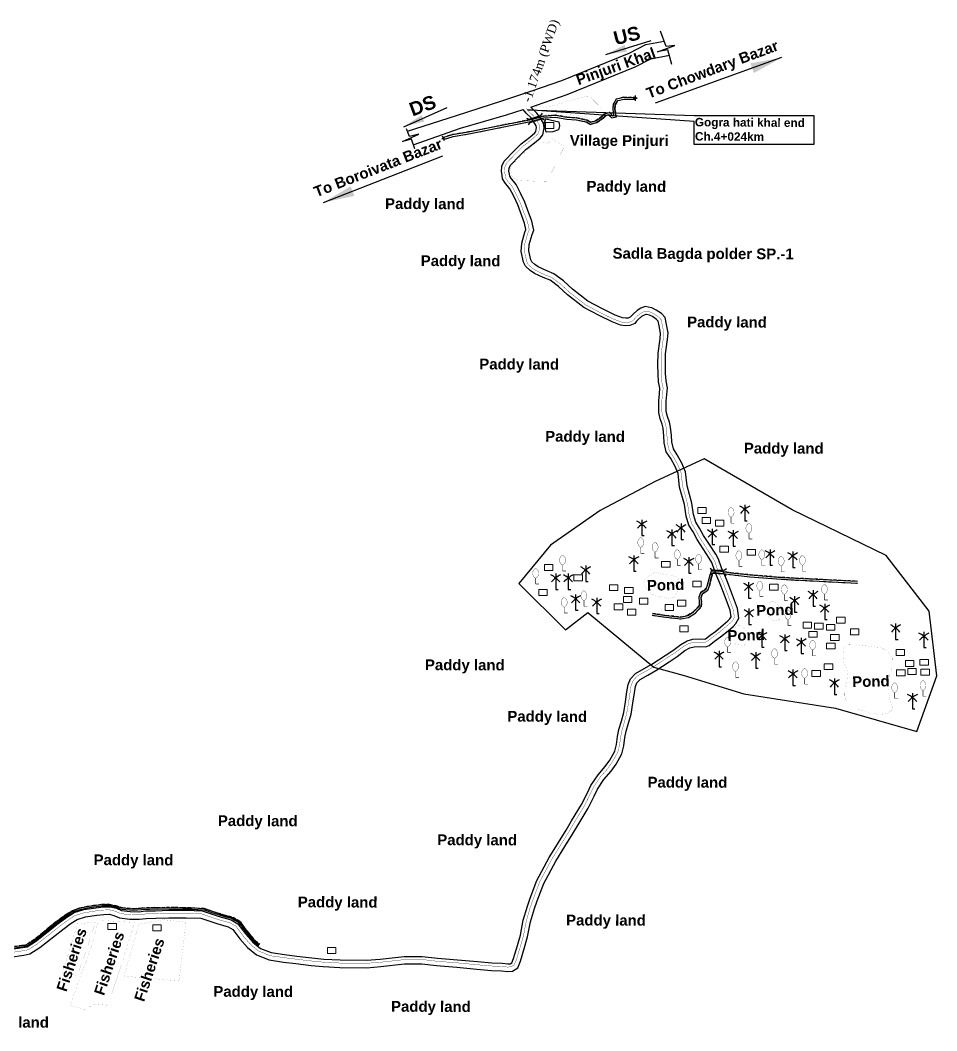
# Model space of a CAD drawing. Header units: millimetres. Extents: x -60726 to 103, y -105149 to -48.
# Drawn here: x -57899 to -56435, y -104929 to -103315 of the extents above; entities that cross this region are included whole.
import ezdxf

# ---------------------------------------------------------------- set-up
doc = ezdxf.new("R2010")
doc.units = ezdxf.units.MM
doc.header["$MEASUREMENT"] = 0
for name, pattern in [('DASHED2', [0.375, 0.25, -0.125]), ('HIDDENX2', [0.75, 0.5, -0.25]), ('PHANTOM2', [1.25, 0.625, -0.125, 0.125, -0.125, 0.125, -0.125])]:
    doc.linetypes.add(name, pattern=pattern)
for name, color, linetype in [('BC RD', 31, 'Continuous'), ('HBB RD', 241, 'Continuous'), ('Khal', 4, 'Continuous'), ('Proposed khal', 1, 'Continuous'), ('TEXT', 5, 'Continuous'), ('Trees', 77, 'Continuous')]:
    doc.layers.add(name, color=color, linetype=linetype)
for name, color, linetype, lineweight in [('Bridge or Culvert', 7, 'Continuous', 25), ('Earthan Road', 7, 'DASHED2', 9), ('HOUSE', 144, 'Continuous', 18), ('OUTLINE', 7, 'Continuous', 15), ('Pond or Ditch', 7, 'Continuous', 9)]:
    doc.layers.add(name, color=color, linetype=linetype, lineweight=lineweight)
doc.styles.add('b', font='times.ttf')
doc.styles.get("Standard").update_dxf_attribs({"font": 'arial.ttf'})
doc.styles.add('sum', font='arialbd.ttf')
doc.dimstyles.get("Standard").update_dxf_attribs({"dimtxt": 0.18, "dimasz": 0.18, "dimexe": 0.18, "dimexo": 0.0625, "dimgap": 0.09, "dimtad": 0, "dimtih": 1, "dimtoh": 1, "dimdec": 4, "dimzin": 0, "dimdsep": 46, "dimtxsty": 'Standard', "dimblk": 'DATUMBLANK', "dimcen": 0.09, "dimadec": 0, "dimazin": 0, "dimtfac": 1, "dimtdec": 4, "dimtofl": 0, "dimtmove": 0, "dimatfit": 3, "dimfxl": 1, "dimtolj": 1, "dimtzin": 0, "dimarcsym": 0})

# ---------------------------------------------------------------- blocks, each defined once
blk = doc.blocks.new('A$C628710F4')
at = {"layer": 'Trees', "color": 3, "lineweight": 30}
blk.add_lwpolyline([(4.9, 15.8), (4.9, 0), (7.3, 0)], dxfattribs=at)
for centre, start, end in [((-14.3, -13.1), 41.2491, 62.6782), ((24, -13.1), 117.3218, 138.7509)]:
    blk.add_arc(centre, 31.1, start, end, dxfattribs=at)
blk = doc.blocks.new('A$C00BC48C8')
at = {"layer": 'Trees', "color": 3, "linetype": 'Continuous', "const_width": 0.179}
blk.add_lwpolyline([(1.74, 3.81, 0.606435), (1.74, 10.01, 0.606435)], format="xyb", close=True, dxfattribs=at)
at = {"layer": 'Trees', "color": 3, "linetype": 'Continuous', "const_width": 0.319}
for points in [[(1.74, 3.81), (1.74, 0.16)], [(1.74, 0.16), (3.9, 0.16)]]:
    blk.add_lwpolyline(points, dxfattribs=at)
blk = doc.blocks.new('A$C3F38328A')
at = {"layer": 'Khal', "lineweight": 25, "ltscale": 0.1, "xscale": 1.599999999998545, "yscale": 1.600000000005821, "zscale": 1.6}
blk.add_blockref('A$C00BC48C8', (0.4, 0), dxfattribs=at)
blk = doc.blocks.new('A$C3B865840')
at = {"layer": 'Bridge or Culvert', "color": 7, "linetype": 'Continuous', "lineweight": 30}
for points in [[(0, 43.6), (13.8, 33.1), (91.3, 33.3), (105, 44.2)], [(0.2, 0), (13.9, 10.6), (91.4, 10.9), (105.2, 0.2)]]:
    blk.add_lwpolyline(points, dxfattribs=at)
blk = doc.blocks.new('_DatumBlank')
at = {"color": 0, "linetype": 'ByBlock', "lineweight": -2}
for p, q in [((0, 0.577), (-1, 0)), ((0, -0.577), (0, 0.577)), ((-1, 0), (0, -0.577))]:
    blk.add_line(p, q, dxfattribs=at)
blk = doc.blocks.new('A$C5B990698')
at = {"layer": 'TEXT', "color": 0, "lineweight": 25}
blk.add_leader([(0, 110.8), (26.4, 0)], dimstyle='Standard', override={"dimscale": 0.5, "dimasz": 100, "dimgap": 0.09, "dimtad": 0}, dxfattribs=at)

msp = doc.modelspace()

# ---------------------------------------------------------------- linework, layer by layer
at = {"layer": 'BC RD', "lineweight": 25, "ltscale": 0.1}
for points in [[(-57223.8, -103502.8), (-57208.2, -103498), (-57182.7, -103493.8), (-57153.9, -103488), (-57119, -103481), (-57082.1, -103473.7), (-57063, -103468.4), (-57043.9, -103467), (-57025.7, -103470.2), (-57010.1, -103471.5), (-56993.6, -103474.9), (-56988.1, -103478.4), (-56979.7, -103476.1), (-56969.5, -103468.9), (-56965.4, -103465.1), (-56958, -103462.8), (-56952.8, -103467.9), (-56950.7, -103467.5), (-56952.1, -103457.3), (-56951.4, -103449.6), (-56946.6, -103441.1), (-56934.9, -103438.5), (-56916.4, -103438.6)], [(-57222.8, -103505.6), (-57207.6, -103500.9), (-57182.2, -103496.8), (-57153.3, -103491), (-57118.4, -103484), (-57081.4, -103476.6), (-57062.5, -103471.3), (-57044.1, -103470), (-57026, -103473.2), (-57010.5, -103474.5), (-56994.7, -103477.7), (-56988.6, -103481.6), (-56978.4, -103478.9), (-56967.6, -103471.3), (-56963.9, -103467.7), (-56958.9, -103466.2), (-56953.8, -103471.1), (-56947.3, -103469.9), (-56949.1, -103457.3), (-56948.5, -103450.5), (-56944.7, -103443.8), (-56934.5, -103441.5), (-56916.4, -103441.6)], [(-56916.4, -103444.2), (-56916.4, -103440.5), (-56919.8, -103440), (-56913.4, -103440.1), (-56916.4, -103439.6), (-56916.4, -103435.5)], [(-57224.9, -103499.8), (-57223.5, -103503.8), (-57225.4, -103504.6), (-57221.3, -103503.6), (-57223.4, -103504.4), (-57221.9, -103507.5)]]:
    msp.add_lwpolyline(points, dxfattribs=at)
at = {"layer": 'Earthan Road', "color": 7, "linetype": 'HIDDENX2', "ltscale": 10}
for points in [[(-57224, -103502.4), (-57208.4, -103497.5), (-57182.8, -103493.3), (-57154, -103487.6), (-57119.1, -103480.5), (-57082.2, -103473.2), (-57063.1, -103467.9), (-57043.9, -103466.5), (-57025.6, -103469.7), (-57010, -103471), (-56993.4, -103474.4), (-56988, -103477.8), (-56980, -103475.7), (-56969.8, -103468.5), (-56965.7, -103464.6), (-56957.9, -103462.3), (-56952.6, -103467.3), (-56951.2, -103467.1), (-56952.6, -103457.4), (-56951.9, -103449.5), (-56946.9, -103440.7), (-56934.9, -103438), (-56916.4, -103438.1)], [(-57222.6, -103506.1), (-57207.4, -103501.4), (-57182.1, -103497.3), (-57153.2, -103491.5), (-57118.3, -103484.4), (-57081.3, -103477.1), (-57062.4, -103471.8), (-57044.1, -103470.5), (-57026.1, -103473.7), (-57010.6, -103475), (-56994.9, -103478.2), (-56988.7, -103482.2), (-56978.2, -103479.4), (-56967.3, -103471.6), (-56963.6, -103468.2), (-56959, -103466.8), (-56953.9, -103471.6), (-56946.8, -103470.3), (-56948.6, -103457.3), (-56948, -103450.7), (-56944.3, -103444.2), (-56934.5, -103442), (-56916.4, -103442.1)], [(-56889.7, -104266.1), (-56867.8, -104269.3), (-56843.6, -104271.9), (-56831.5, -104269.4), (-56821.1, -104262.8), (-56810.8, -104251.9), (-56810.3, -104244.5), (-56810.9, -104236.6), (-56808.8, -104231.2), (-56800.5, -104225.5), (-56797.8, -104218.7), (-56794.9, -104206.3), (-56792.4, -104197.9), (-56791.1, -104197.8), (-56780.8, -104198.7), (-56764.5, -104201), (-56733.7, -104204.4), (-56683, -104208.6), (-56562, -104214.8)], [(-56889.1, -104262.1), (-56867.3, -104265.4), (-56843.8, -104267.8), (-56833, -104265.6), (-56823.7, -104259.7), (-56814.7, -104250.2), (-56814.3, -104244.5), (-56815, -104236), (-56812.1, -104228.6), (-56803.8, -104222.9), (-56801.6, -104217.5), (-56798.8, -104205.3), (-56795.4, -104194.1), (-56791, -104193.8), (-56780.3, -104194.7), (-56764, -104197), (-56733.3, -104200.5), (-56682.7, -104204.6), (-56562, -104210.8)], [(-57907.9, -104794.1), (-57896.2, -104792.3), (-57890.3, -104791.5), (-57886.7, -104789.9), (-57880.1, -104785.3), (-57872.4, -104780), (-57862.4, -104771.9), (-57852, -104762.9), (-57841.7, -104754.8), (-57834.3, -104749.3), (-57823.3, -104741.4), (-57815.8, -104736.9), (-57803.8, -104732.7), (-57791.7, -104730.2), (-57781.6, -104728.6), (-57768.1, -104726.9), (-57756.1, -104726.6), (-57745.6, -104728.8), (-57739.1, -104731.2), (-57735.3, -104732.2), (-57717.6, -104733.6), (-57704.7, -104732.7), (-57684.6, -104731.8), (-57680.1, -104732), (-57651.7, -104731.6), (-57639.2, -104732), (-57624.6, -104732.4), (-57604.7, -104733.3), (-57590.3, -104738.3), (-57572.9, -104743.6), (-57558.8, -104747.6), (-57546.9, -104754.7), (-57538.2, -104767.1), (-57534, -104771.8), (-57528.7, -104778.5), (-57523, -104785.1), (-57516, -104790.7)], [(-57907.6, -104797.1), (-57895.8, -104795.2), (-57889.5, -104794.4), (-57885.2, -104792.5), (-57878.4, -104787.8), (-57870.6, -104782.4), (-57860.5, -104774.2), (-57850.1, -104765.2), (-57839.9, -104757.2), (-57832.6, -104751.8), (-57821.7, -104743.9), (-57814.5, -104739.6), (-57803, -104735.5), (-57791.1, -104733.1), (-57781.2, -104731.5), (-57767.9, -104729.9), (-57756.4, -104729.6), (-57746.5, -104731.7), (-57740, -104734), (-57735.8, -104735.2), (-57717.6, -104736.6), (-57704.5, -104735.7), (-57684.6, -104734.8), (-57680.1, -104735), (-57651.7, -104734.6), (-57639.3, -104735), (-57624.7, -104735.4), (-57605.2, -104736.2), (-57591.3, -104741.1), (-57573.8, -104746.5), (-57560, -104750.3), (-57549, -104756.9), (-57540.6, -104769), (-57536.3, -104773.7), (-57531.1, -104780.4), (-57525.1, -104787.3), (-57517.9, -104793.1)]]:
    msp.add_lwpolyline(points, dxfattribs=at)
at = {"layer": 'HBB RD', "lineweight": 25, "ltscale": 0.1}
for points in [[(-56889.7, -104265.6), (-56867.7, -104268.8), (-56843.6, -104271.3), (-56831.6, -104268.9), (-56821.5, -104262.5), (-56811.3, -104251.7), (-56810.8, -104244.5), (-56811.4, -104236.5), (-56809.3, -104230.9), (-56800.9, -104225.2), (-56798.2, -104218.5), (-56795.4, -104206.2), (-56792.7, -104197.5), (-56791.1, -104197.3), (-56780.7, -104198.2), (-56764.4, -104200.5), (-56733.7, -104203.9), (-56682.9, -104208.1), (-56562, -104214.3)], [(-56889.2, -104262.6), (-56867.3, -104265.9), (-56843.8, -104268.3), (-56832.8, -104266.1), (-56823.4, -104260.1), (-56814.2, -104250.4), (-56813.8, -104244.5), (-56814.5, -104236), (-56811.7, -104228.9), (-56803.4, -104223.2), (-56801.1, -104217.6), (-56798.3, -104205.4), (-56795, -104194.6), (-56791, -104194.3), (-56780.4, -104195.2), (-56764.1, -104197.5), (-56733.4, -104200.9), (-56682.7, -104205.1), (-56562, -104211.3)], [(-57907.8, -104794.6), (-57896.1, -104792.8), (-57890.2, -104792), (-57886.5, -104790.3), (-57879.8, -104785.7), (-57872.1, -104780.4), (-57862.1, -104772.2), (-57851.7, -104763.3), (-57841.4, -104755.2), (-57834, -104749.7), (-57823, -104741.8), (-57815.6, -104737.4), (-57803.7, -104733.1), (-57791.6, -104730.7), (-57781.6, -104729.1), (-57768.1, -104727.4), (-57756.2, -104727.1), (-57745.8, -104729.2), (-57739.3, -104731.6), (-57735.4, -104732.7), (-57717.6, -104734.1), (-57704.7, -104733.2), (-57684.6, -104732.3), (-57680.1, -104732.5), (-57651.7, -104732.1), (-57639.2, -104732.5), (-57624.6, -104732.9), (-57604.8, -104733.7), (-57590.5, -104738.7), (-57573.1, -104744.1), (-57559, -104748), (-57547.3, -104755.1), (-57538.6, -104767.5), (-57534.4, -104772.1), (-57529.1, -104778.8), (-57523.3, -104785.5), (-57516.3, -104791.1)], [(-57907.6, -104796.6), (-57895.8, -104794.7), (-57889.6, -104793.9), (-57885.5, -104792.1), (-57878.7, -104787.3), (-57870.9, -104782), (-57860.8, -104773.8), (-57850.4, -104764.8), (-57840.2, -104756.8), (-57832.9, -104751.4), (-57821.9, -104743.4), (-57814.8, -104739.2), (-57803.1, -104735.1), (-57791.2, -104732.6), (-57781.3, -104731), (-57768, -104729.4), (-57756.4, -104729.1), (-57746.3, -104731.2), (-57739.9, -104733.5), (-57735.7, -104734.7), (-57717.6, -104736.1), (-57704.6, -104735.2), (-57684.6, -104734.3), (-57680.1, -104734.5), (-57651.7, -104734.1), (-57639.3, -104734.5), (-57624.7, -104734.9), (-57605.1, -104735.7), (-57591.1, -104740.6), (-57573.6, -104746), (-57559.8, -104749.9), (-57548.7, -104756.6), (-57540.2, -104768.7), (-57535.9, -104773.4), (-57530.7, -104780.1), (-57524.7, -104786.9), (-57517.6, -104792.7)]]:
    msp.add_lwpolyline(points, dxfattribs=at)
at = {"layer": 'HOUSE'}
for points in [[(-57060, -103488.3), (-57046.5, -103488.3), (-57046.5, -103478.8), (-57060, -103478.8), (-57060, -103488.3)], [(-56816.8, -104102.8), (-56803.3, -104102.8), (-56803.3, -104093.4), (-56816.8, -104093.4), (-56816.8, -104102.8)], [(-56809.9, -104119.1), (-56796.4, -104119.1), (-56796.4, -104109.6), (-56809.9, -104109.6), (-56809.9, -104119.1)], [(-56788.7, -104123), (-56775.2, -104123), (-56775.2, -104113.6), (-56788.7, -104113.6), (-56788.7, -104123)], [(-56781.4, -104164.8), (-56767.9, -104164.8), (-56767.9, -104155.3), (-56781.4, -104155.3), (-56781.4, -104164.8)], [(-56738.1, -104169.7), (-56724.6, -104169.7), (-56724.6, -104160.3), (-56738.1, -104160.3), (-56738.1, -104169.7)], [(-57061.6, -104194), (-57048.1, -104194), (-57048.1, -104184.6), (-57061.6, -104184.6), (-57061.6, -104194)], [(-56874.5, -104188.9), (-56861, -104188.9), (-56861, -104179.4), (-56874.5, -104179.4), (-56874.5, -104188.9)], [(-57014.5, -104210.6), (-57001, -104210.6), (-57001, -104201.2), (-57014.5, -104201.2), (-57014.5, -104210.6)], [(-56957.9, -104226.2), (-56944.4, -104226.2), (-56944.4, -104216.7), (-56957.9, -104216.7), (-56957.9, -104226.2)], [(-56824.8, -104220.3), (-56811.3, -104220.3), (-56811.3, -104210.8), (-56824.8, -104210.8), (-56824.8, -104220.3)], [(-56702.2, -104225.4), (-56688.7, -104225.4), (-56688.7, -104216), (-56702.2, -104216), (-56702.2, -104225.4)], [(-57070.7, -104233.7), (-57057.2, -104233.7), (-57057.2, -104224.2), (-57070.7, -104224.2), (-57070.7, -104233.7)], [(-56933.7, -104230.5), (-56920.2, -104230.5), (-56920.2, -104221), (-56933.7, -104221), (-56933.7, -104230.5)], [(-56950.1, -104256.6), (-56936.6, -104256.6), (-56936.6, -104247.1), (-56950.1, -104247.1), (-56950.1, -104256.6)], [(-56935.6, -104245.1), (-56922.1, -104245.1), (-56922.1, -104235.7), (-56935.6, -104235.7), (-56935.6, -104245.1)], [(-56910, -104247.7), (-56896.5, -104247.7), (-56896.5, -104238.3), (-56910, -104238.3), (-56910, -104247.7)], [(-56869.1, -104257.9), (-56855.6, -104257.9), (-56855.6, -104248.5), (-56869.1, -104248.5), (-56869.1, -104257.9)], [(-56849.3, -104251.1), (-56835.8, -104251.1), (-56835.8, -104241.6), (-56849.3, -104241.6), (-56849.3, -104251.1)], [(-56929.2, -104265.5), (-56915.7, -104265.5), (-56915.7, -104256), (-56929.2, -104256), (-56929.2, -104265.5)], [(-56845.4, -104291.7), (-56831.9, -104291.7), (-56831.9, -104282.2), (-56845.4, -104282.2), (-56845.4, -104291.7)], [(-56648.6, -104285.9), (-56635.1, -104285.9), (-56635.1, -104276.4), (-56648.6, -104276.4), (-56648.6, -104285.9)], [(-56630.3, -104287.7), (-56616.8, -104287.7), (-56616.8, -104278.3), (-56630.3, -104278.3), (-56630.3, -104287.7)], [(-56611.3, -104289.5), (-56597.8, -104289.5), (-56597.8, -104280), (-56611.3, -104280), (-56611.3, -104289.5)], [(-56595.2, -104277.9), (-56581.7, -104277.9), (-56581.7, -104268.4), (-56595.2, -104268.4), (-56595.2, -104277.9)], [(-56639.5, -104300.7), (-56626, -104300.7), (-56626, -104291.2), (-56639.5, -104291.2), (-56639.5, -104300.7)], [(-56604.8, -104305.8), (-56591.3, -104305.8), (-56591.3, -104296.3), (-56604.8, -104296.3), (-56604.8, -104305.8)], [(-56573.2, -104296.6), (-56559.7, -104296.6), (-56559.7, -104287.2), (-56573.2, -104287.2), (-56573.2, -104296.6)], [(-56611.1, -104319.2), (-56597.6, -104319.2), (-56597.6, -104309.8), (-56611.1, -104309.8), (-56611.1, -104319.2)], [(-56500, -104329.8), (-56486.5, -104329.8), (-56486.5, -104320.4), (-56500, -104320.4), (-56500, -104329.8)], [(-56614.9, -104352.2), (-56601.4, -104352.2), (-56601.4, -104342.8), (-56614.9, -104342.8), (-56614.9, -104352.2)], [(-56485.3, -104347.2), (-56471.8, -104347.2), (-56471.8, -104337.8), (-56485.3, -104337.8), (-56485.3, -104347.2)], [(-56462, -104345.4), (-56448.5, -104345.4), (-56448.5, -104336), (-56462, -104336), (-56462, -104345.4)], [(-56634.5, -104363.1), (-56621, -104363.1), (-56621, -104353.7), (-56634.5, -104353.7), (-56634.5, -104363.1)], [(-56499.3, -104362.2), (-56485.8, -104362.2), (-56485.8, -104352.7), (-56499.3, -104352.7), (-56499.3, -104362.2)], [(-56481.6, -104360.1), (-56468.1, -104360.1), (-56468.1, -104350.6), (-56481.6, -104350.6), (-56481.6, -104360.1)], [(-56460.5, -104360.9), (-56447, -104360.9), (-56447, -104351.5), (-56460.5, -104351.5), (-56460.5, -104360.9)], [(-57758.6, -104767.2), (-57745.1, -104767.2), (-57745.1, -104757.7), (-57758.6, -104757.7), (-57758.6, -104767.2)], [(-57686.8, -104769.2), (-57673.3, -104769.2), (-57673.3, -104759.7), (-57686.8, -104759.7), (-57686.8, -104769.2)], [(-57408, -104805.6), (-57394.5, -104805.6), (-57394.5, -104796.2), (-57408, -104796.2), (-57408, -104805.6)]]:
    msp.add_lwpolyline(points, dxfattribs=at)
at = {"layer": 'Khal', "lineweight": 25, "ltscale": 0.1}
for points in [[(-56858.1, -103385.9), (-56864.7, -103362.9), (-56881, -103365.9), (-56853.5, -103355.6), (-56867.5, -103357.5), (-56876.1, -103333.1)], [(-57083.3, -103454.1), (-57074.3, -103451.2), (-57025.4, -103434), (-56916.6, -103389.7), (-56891.7, -103377.3), (-56862.2, -103371.4)], [(-57059.3, -103473.1), (-57038.8, -103477.7), (-57037.8, -103484.2), (-57039.1, -103490.4), (-57048.4, -103493.6), (-57058.7, -103494.1), (-57061.8, -103481), (-57059.3, -103473.1)], [(-57268.8, -103520.7), (-57274, -103505.3), (-57288.4, -103509.2), (-57262.3, -103497.4), (-57277.1, -103501), (-57281.6, -103488.7)], [(-56992.5, -104261.3), (-56886.7, -104348.6), (-56838.3, -104361.5), (-56743.3, -104390.8), (-56597, -104413.8), (-56467, -104450.9), (-56435.2, -104362.1), (-56447.1, -104258.7), (-56516.1, -104169.9), (-56666, -104097), (-56806.7, -104015.9), (-56884.9, -104051.7), (-56972.5, -104098.1), (-57052.1, -104153.8), (-57102.5, -104214.7), (-57028.2, -104288.9), (-56992.5, -104261.3)]]:
    msp.add_lwpolyline(points, dxfattribs=at)
at = {"layer": 'Khal', "color": 4, "linetype": 'Continuous'}
for points in [[(-57280.3, -103492.3), (-57201.8, -103467.6), (-57129.4, -103443.9), (-57082, -103428.4), (-57033.9, -103411.5), (-56926.5, -103367.8), (-56899.6, -103354.4), (-56870.6, -103348.6)], [(-57271, -103514.2), (-57195.4, -103487.6), (-57122, -103466.7), (-57095.5, -103458)]]:
    msp.add_lwpolyline(points, dxfattribs=at)
at = {"layer": 'Pond or Ditch', "color": 4, "const_width": 0.0842}
for points in [[(-57074.5, -103452.6), (-57059.7, -103455.3), (-57030, -103446.7), (-56994.7, -103437.1), (-56988, -103437.6), (-56984.3, -103442), (-56975.7, -103450.6), (-56971.5, -103456.8), (-56971.5, -103462.7), (-56980.5, -103470.3), (-56985.1, -103474.3), (-56996.6, -103469.8), (-57009, -103467.8), (-57023.6, -103466), (-57039.2, -103466.3), (-57051.8, -103465.2), (-57058.4, -103465.8), (-57064.2, -103467.6), (-57067.3, -103468.5), (-57072.5, -103463.8), (-57078.7, -103453.2), (-57074.5, -103452.6)], [(-57057.4, -103573), (-57029.7, -103516.6), (-57049.3, -103505), (-57055.7, -103511.9), (-57065.6, -103510.4), (-57071.2, -103506.5), (-57110.4, -103542.9), (-57115.9, -103552.3), (-57112.8, -103567.2), (-57098.5, -103571.3), (-57076.5, -103572.5), (-57057.4, -103573)], [(-56890.4, -104232.1), (-56903.9, -104215.4), (-56897, -104203.7), (-56886.1, -104197.1), (-56849, -104203.9), (-56844.1, -104216.4), (-56848.2, -104227.5), (-56855.8, -104237.4), (-56865.7, -104239), (-56890.4, -104232.1)], [(-56705.3, -104266.8), (-56712.3, -104259.1), (-56713.8, -104253.5), (-56706.4, -104246.4), (-56698.1, -104243.5), (-56690.7, -104245.9), (-56684.9, -104254.9), (-56681.5, -104266.5), (-56687.8, -104273.3), (-56695, -104274.4), (-56705.3, -104266.8)], [(-56759.2, -104310), (-56758.9, -104301.3), (-56759.2, -104292.3), (-56756.5, -104283.8), (-56750.2, -104280.9), (-56743.2, -104285.8), (-56737.6, -104295.7), (-56733.6, -104305.1), (-56742.6, -104313.6), (-56754.5, -104312.5), (-56759.2, -104310)], [(-56578.9, -104374.8), (-56577.4, -104354.5), (-56583.8, -104340), (-56584.5, -104329.4), (-56583.8, -104319.5), (-56580, -104312.9), (-56565.5, -104312.4), (-56525.2, -104317), (-56514.8, -104322), (-56505.9, -104334.2), (-56506.1, -104347.1), (-56512.5, -104367.4), (-56513, -104383.4), (-56509.5, -104403.4), (-56505.3, -104413), (-56507.5, -104418.2), (-56515.2, -104422.6), (-56526.4, -104423.9), (-56546, -104421), (-56561.4, -104415.3), (-56576.5, -104407.6), (-56581.9, -104397), (-56582.2, -104382), (-56578.9, -104374.8)], [(-57709, -104758.6), (-57670.3, -104751.6), (-57633.9, -104755.6), (-57644.7, -104849.3), (-57733.1, -104841.7), (-57709, -104758.6)], [(-57807.1, -104758.2), (-57777.9, -104755.4), (-57807, -104840.5), (-57831.5, -104837.1), (-57807.1, -104758.2)], [(-57773.8, -104752.4), (-57716.1, -104756), (-57735.3, -104818.2), (-57758.5, -104888.2), (-57782.6, -104886.2), (-57793.1, -104895.9), (-57819.1, -104888.4), (-57801.3, -104839.4), (-57784.9, -104794.9), (-57773.8, -104752.4)]]:
    msp.add_lwpolyline(points, dxfattribs=at)
at = {"layer": 'Proposed khal', "lineweight": 25, "ltscale": 0.1}
for points in [[(-57916, -104799.4), (-57894.8, -104796.2), (-57887.7, -104794.9), (-57874.3, -104786.2), (-57837.8, -104757.5), (-57823.9, -104747.3), (-57812.6, -104740), (-57797, -104735.5), (-57778, -104732.5), (-57765.8, -104731.2), (-57754.9, -104731), (-57745, -104733.3), (-57737, -104737), (-57722.9, -104738.6), (-57709.4, -104738.8), (-57698.5, -104737.4), (-57682.4, -104737.2), (-57661.3, -104736.6), (-57633.8, -104736.5), (-57608, -104737.3), (-57581.2, -104746.5), (-57562, -104751.8), (-57550.9, -104758.1), (-57538.5, -104774.8), (-57527.4, -104787.5), (-57515.2, -104797.3), (-57498, -104804.2), (-57476.7, -104807.3), (-57457, -104809.7), (-57433, -104812.5), (-57414, -104814.5), (-57387.7, -104815.8), (-57345.8, -104816.2), (-57323.9, -104814.5), (-57285.8, -104810.3), (-57256.8, -104810.1), (-57232.6, -104812.9), (-57200.5, -104815.5), (-57168.7, -104818.5), (-57145.7, -104820.5), (-57129, -104821.1), (-57120.2, -104822.2), (-57116.2, -104821.8), (-57113.8, -104820.4), (-57111.1, -104813.7), (-57104.7, -104792.7), (-57100.1, -104776.4), (-57095.4, -104752.2), (-57088.9, -104730), (-57084.3, -104717.2), (-57073.7, -104688.9), (-57054, -104652.3), (-57039.1, -104628.2), (-57026.9, -104608.6), (-57018.3, -104593.8), (-57002.4, -104567.7), (-56993.1, -104548.8), (-56987.6, -104537.5), (-56976.1, -104520.1), (-56964.4, -104507.2), (-56957.3, -104496.8), (-56949.3, -104482.5), (-56946.7, -104472), (-56944.8, -104458.9), (-56942.6, -104447.8), (-56938.7, -104434.4), (-56935.1, -104421), (-56932.3, -104403.9), (-56929.8, -104387.6), (-56928.1, -104375.9), (-56924.2, -104367), (-56916.3, -104358.3), (-56902.6, -104350.6), (-56889.9, -104343.5), (-56869.1, -104329.6), (-56856.7, -104321.7), (-56843.8, -104312), (-56834, -104306.5), (-56824.6, -104303.8), (-56814.6, -104303.3), (-56806.6, -104303.9), (-56804.7, -104303.1), (-56797.2, -104297.3), (-56787.9, -104290.7), (-56776.3, -104280.9), (-56768.6, -104274.4), (-56765.4, -104271.3), (-56763.5, -104267.9), (-56765.1, -104257.6), (-56775.7, -104229.1), (-56781.5, -104214.3), (-56786.5, -104203.1), (-56790.2, -104193.7), (-56794.5, -104181), (-56798.5, -104174.2), (-56808.3, -104159.2), (-56817.8, -104144.4), (-56824.3, -104132.3), (-56830.9, -104121.8), (-56835.4, -104107.1), (-56837.9, -104088.9), (-56845.8, -104061.2), (-56848.3, -104039.3), (-56853.1, -104027.9), (-56859.8, -104015.4), (-56867.1, -104004.6), (-56870.2, -103990.4), (-56870.9, -103979.1), (-56872, -103967), (-56873.5, -103960.4), (-56876.7, -103951.7), (-56879, -103941.9), (-56879.2, -103922.9), (-56878, -103911.8), (-56877.2, -103903.1), (-56879.4, -103892.9), (-56880.3, -103879.8), (-56880.5, -103865.4), (-56880, -103847.2), (-56876.9, -103824), (-56876.1, -103815.1), (-56878.3, -103803.3), (-56879.9, -103795.9), (-56882.7, -103793), (-56889.3, -103788.5), (-56893.9, -103786.2), (-56898.6, -103785.3), (-56899.7, -103785.1), (-56902.6, -103786.1), (-56906.5, -103788.6), (-56911.8, -103793.1), (-56914.4, -103796.1), (-56917.5, -103799.5), (-56925.3, -103802.8), (-56932.2, -103803.4), (-56940.3, -103802.1), (-56953.4, -103797.2), (-56974.3, -103786.9), (-56998.7, -103774), (-57024.7, -103753.8), (-57039, -103740.5), (-57052.3, -103730.7), (-57063.5, -103726.2), (-57077.3, -103719.6), (-57084.2, -103715.2), (-57092, -103708.2), (-57094.8, -103701.5), (-57098.7, -103684.5), (-57097.8, -103671.4), (-57092.8, -103653.7), (-57091.1, -103649.5), (-57093.3, -103639.5), (-57100, -103622), (-57104.2, -103610.4), (-57110.7, -103596.6), (-57116.8, -103584.4), (-57120.4, -103580), (-57123.7, -103576.3), (-57128.7, -103568.8), (-57129.3, -103562.9), (-57130.2, -103557.2), (-57129.8, -103548.5), (-57125.9, -103540.2), (-57110, -103523.8), (-57099, -103512.8), (-57084.9, -103501.9), (-57077.1, -103495.1), (-57075.6, -103493.2), (-57074.4, -103486.9), (-57074.7, -103483.8), (-57078.9, -103477), (-57082.9, -103471.5), (-57090.8, -103464), (-57095.5, -103458)], [(-57914.7, -104811.3), (-57892.8, -104808), (-57883.2, -104806.2), (-57867.3, -104796), (-57830.6, -104767.1), (-57817.1, -104757.2), (-57807.6, -104751.1), (-57794.4, -104747.2), (-57776.4, -104744.4), (-57765.1, -104743.1), (-57756.3, -104743), (-57749, -104744.8), (-57740.2, -104748.8), (-57723.6, -104750.5), (-57708.8, -104750.8), (-57697.7, -104749.4), (-57682.2, -104749.1), (-57661.1, -104748.6), (-57633.9, -104748.5), (-57610.2, -104749.3), (-57584.8, -104757.9), (-57566.7, -104763), (-57559, -104767.3), (-57547.9, -104782.3), (-57535.8, -104796.2), (-57521.3, -104807.7), (-57501.2, -104815.9), (-57478.2, -104819.2), (-57458.5, -104821.7), (-57434.3, -104824.5), (-57414.9, -104826.4), (-57388.1, -104827.8), (-57345.4, -104828.2), (-57322.8, -104826.4), (-57285.1, -104822.3), (-57257.5, -104822.1), (-57233.8, -104824.8), (-57201.5, -104827.5), (-57169.8, -104830.5), (-57146.4, -104832.5), (-57130, -104833.1), (-57120.3, -104834.3), (-57112.4, -104833.5), (-57104.2, -104828.6), (-57099.8, -104817.7), (-57093.2, -104796.1), (-57088.4, -104779.2), (-57083.7, -104755), (-57077.5, -104733.7), (-57073.1, -104721.3), (-57062.8, -104693.9), (-57043.6, -104658.3), (-57028.9, -104634.5), (-57016.6, -104614.8), (-57008, -104600), (-56991.8, -104573.5), (-56982.3, -104554.1), (-56977.1, -104543.4), (-56966.6, -104527.5), (-56955, -104514.6), (-56947.1, -104503.1), (-56938, -104486.9), (-56934.9, -104474.2), (-56933, -104460.9), (-56930.9, -104450.7), (-56927.2, -104437.7), (-56923.3, -104423.5), (-56920.4, -104405.8), (-56917.9, -104389.4), (-56916.4, -104379.2), (-56914, -104373.6), (-56908.7, -104367.8), (-56896.7, -104361.1), (-56883.6, -104353.8), (-56862.6, -104339.7), (-56849.9, -104331.5), (-56837.3, -104322), (-56829.4, -104317.7), (-56822.7, -104315.7), (-56814.7, -104315.4), (-56804.6, -104316), (-56798.7, -104313.6), (-56790.1, -104306.9), (-56780.6, -104300.2), (-56768.5, -104290.1), (-56760.5, -104283.3), (-56755.8, -104278.6), (-56751, -104270.2), (-56753.4, -104254.6), (-56764.5, -104224.9), (-56770.4, -104209.6), (-56775.4, -104198.5), (-56778.9, -104189.6), (-56783.5, -104176), (-56788.2, -104167.9), (-56798.2, -104152.7), (-56807.5, -104138.3), (-56814, -104126.3), (-56819.9, -104116.8), (-56823.6, -104104.5), (-56826.1, -104086.5), (-56834, -104058.8), (-56836.5, -104036.3), (-56842.3, -104022.7), (-56849.5, -104009.2), (-56855.8, -103999.8), (-56858.3, -103988.7), (-56859, -103978.3), (-56860.1, -103965.1), (-56862, -103957), (-56865.2, -103948.2), (-56867, -103940.4), (-56867.2, -103923.4), (-56866.1, -103913), (-56865, -103902.4), (-56867.4, -103891.2), (-56868.3, -103879.3), (-56868.5, -103865.5), (-56868.1, -103848.2), (-56865, -103825.4), (-56864, -103814.6), (-56866.5, -103801), (-56868.9, -103790.1), (-56874.9, -103783.8), (-56883.2, -103778.2), (-56890, -103774.8), (-56896.2, -103773.5), (-56900.6, -103772.6), (-56907.9, -103775.3), (-56913.7, -103778.9), (-56920.2, -103784.5), (-56923.3, -103788.1), (-56924.6, -103789.5), (-56928.2, -103791), (-56931.7, -103791.3), (-56937.2, -103790.4), (-56948.6, -103786.1), (-56968.9, -103776.3), (-56992.2, -103763.9), (-57016.9, -103744.6), (-57031.3, -103731.3), (-57046.4, -103720.1), (-57058.7, -103715.2), (-57071.5, -103709.1), (-57077, -103705.6), (-57082, -103701.1), (-57083.4, -103697.8), (-57086.6, -103683.6), (-57085.9, -103673.4), (-57081.4, -103657.6), (-57078.6, -103650.5), (-57081.8, -103636), (-57088.7, -103617.8), (-57093.1, -103605.8), (-57099.9, -103591.3), (-57106.6, -103577.9), (-57111.2, -103572.2), (-57114.2, -103568.9), (-57117.1, -103564.6), (-57117.4, -103561.3), (-57118.2, -103556.6), (-57117.9, -103551.5), (-57115.9, -103547.1), (-57101.4, -103532.2), (-57091.1, -103521.8), (-57077.3, -103511.1), (-57068.6, -103503.5), (-57064.3, -103498.5), (-57062.3, -103487.4), (-57063, -103479.9), (-57068.9, -103470.3), (-57073.9, -103463.6), (-57081.9, -103455.9), (-57083.3, -103454.1)]]:
    msp.add_lwpolyline(points, dxfattribs=at)
at = {"layer": 'Proposed khal', "color": 7, "linetype": 'PHANTOM2', "lineweight": 25, "ltscale": 10, "const_width": 0.5}
msp.add_lwpolyline([(-57915.4, -104804.4), (-57894, -104801.1), (-57885.8, -104799.6), (-57871.4, -104790.3), (-57834.8, -104761.5), (-57821, -104751.4), (-57810.5, -104744.6), (-57795.9, -104740.4), (-57777.3, -104737.5), (-57765.5, -104736.1), (-57755.5, -104736), (-57746.7, -104738.1), (-57738.3, -104741.9), (-57723.2, -104743.5), (-57709.2, -104743.8), (-57698.2, -104742.4), (-57682.3, -104742.1), (-57661.2, -104741.6), (-57633.8, -104741.5), (-57609, -104742.3), (-57582.7, -104751.3), (-57564, -104756.4), (-57554.3, -104761.9), (-57542.4, -104777.9), (-57530.9, -104791.1), (-57517.8, -104801.6), (-57499.4, -104809.1), (-57477.3, -104812.2), (-57457.6, -104814.7), (-57433.5, -104817.5), (-57414.4, -104819.4), (-57387.9, -104820.8), (-57345.7, -104821.2), (-57323.4, -104819.5), (-57285.5, -104815.3), (-57257.1, -104815.1), (-57233.1, -104817.9), (-57200.9, -104820.5), (-57169.2, -104823.5), (-57146, -104825.5), (-57129.4, -104826.1), (-57120.2, -104827.3), (-57114.7, -104826.7), (-57109.8, -104823.8), (-57106.4, -104815.3), (-57099.9, -104794.1), (-57095.2, -104777.6), (-57090.5, -104753.4), (-57084.2, -104731.5), (-57079.6, -104718.9), (-57069.2, -104691), (-57049.7, -104654.8), (-57034.8, -104630.8), (-57022.6, -104611.2), (-57014, -104596.4), (-56998, -104570.1), (-56988.6, -104551), (-56983.2, -104539.9), (-56972.1, -104523.2), (-56960.5, -104510.3), (-56953, -104499.4), (-56944.6, -104484.4), (-56941.8, -104472.9), (-56939.9, -104459.7), (-56937.7, -104449), (-56933.9, -104435.8), (-56930.2, -104422), (-56927.3, -104404.7), (-56924.8, -104388.4), (-56923.2, -104377.3), (-56920, -104369.8), (-56913.2, -104362.3), (-56900.1, -104355), (-56887.3, -104347.8), (-56866.4, -104333.8), (-56853.9, -104325.8), (-56841.1, -104316.2), (-56832.1, -104311.2), (-56823.8, -104308.7), (-56814.6, -104308.3), (-56805.8, -104308.9), (-56802.2, -104307.5), (-56794.2, -104301.3), (-56784.8, -104294.6), (-56773, -104284.8), (-56765.2, -104278.1), (-56761.4, -104274.3), (-56758.3, -104268.9), (-56760.2, -104256.4), (-56771, -104227.3), (-56776.8, -104212.3), (-56781.9, -104201.2), (-56785.5, -104192), (-56789.9, -104178.9), (-56794.2, -104171.6), (-56804.1, -104156.5), (-56813.5, -104141.9), (-56820, -104129.8), (-56826.3, -104119.7), (-56830.5, -104106), (-56833, -104087.9), (-56840.9, -104060.2), (-56843.4, -104038.1), (-56848.6, -104025.7), (-56855.5, -104012.8), (-56862.4, -104002.6), (-56865.3, -103989.7), (-56866, -103978.8), (-56867, -103966.2), (-56868.7, -103959), (-56871.9, -103950.2), (-56874, -103941.3), (-56874.2, -103923.1), (-56873.1, -103912.3), (-56872.1, -103902.8), (-56874.4, -103892.2), (-56875.3, -103879.6), (-56875.5, -103865.4), (-56875.1, -103847.6), (-56872, -103824.6), (-56871, -103814.9), (-56873.4, -103802.4), (-56875.3, -103793.5), (-56879.4, -103789.1), (-56886.7, -103784.2), (-56892.2, -103781.5), (-56897.6, -103780.4), (-56900.1, -103779.9), (-56904.8, -103781.6), (-56909.5, -103784.6), (-56915.3, -103789.5), (-56918.1, -103792.8), (-56920.4, -103795.3), (-56926.5, -103797.9), (-56932, -103798.4), (-56939, -103797.2), (-56951.4, -103792.6), (-56972.1, -103782.5), (-56996, -103769.8), (-57021.5, -103749.9), (-57035.8, -103736.7), (-57049.8, -103726.2), (-57061.5, -103721.6), (-57074.9, -103715.2), (-57081.2, -103711.2), (-57087.8, -103705.3), (-57090.1, -103700), (-57093.6, -103684.1), (-57092.9, -103672.2), (-57088.1, -103655.4), (-57085.9, -103649.9), (-57088.5, -103638), (-57095.3, -103620.3), (-57099.5, -103608.5), (-57106.2, -103594.4), (-57112.5, -103581.7), (-57116.5, -103576.8), (-57119.7, -103573.2), (-57123.8, -103567.1), (-57124.4, -103562.2), (-57125.2, -103557), (-57124.9, -103549.8), (-57121.7, -103543.1), (-57106.4, -103527.3), (-57095.7, -103516.6), (-57081.7, -103505.7), (-57073.6, -103498.6), (-57070.9, -103495.4), (-57069.4, -103487.1), (-57069.8, -103482.2), (-57074.7, -103474.2), (-57079.2, -103468.2), (-57087.1, -103460.6), (-57090.4, -103456.4)], dxfattribs=at)
at = {"layer": 'TEXT', "color": 7}
msp.add_lwpolyline([(-56822.7, -103477), (-57088.7, -103458.5), (-56822.7, -103467.6), (-56631.7, -103467.6), (-56631.7, -103513.8), (-56822.7, -103513.8)], close=True, dxfattribs=at)

# ---------------------------------------------------------------- block references
at = {"layer": 'Khal', "lineweight": 25, "ltscale": 0.1}
for name, p, xscale, yscale, zscale, rotation in [('A$C5B990698', (-56890.1, -103365.1), 0.6656000000081183, 0.6655999999900359, 0.6656000000000002, 93.92911267869543), ('A$C5B990698', (-57213.6, -103472.2), 0.6656000000076127, 0.6655999999857158, 0.6656000000000002, 100.2995710551208), ('A$C3B865840', (-57086.9, -103482.2), 0.2500000000131839, 0.2499999999940883, 0.25, 16.82200022297206), ('A$C3B865840', (-56797.6, -104201), 0.2500000000120077, 0.2499999999947704, 0.25, 357.6221862758835)]:
    msp.add_blockref(name, p, dxfattribs=dict(at, xscale=xscale, yscale=yscale, zscale=zscale, rotation=rotation))
at = {"layer": 'Khal', "lineweight": 25, "ltscale": 0.1, "xscale": 1.599999999998545, "yscale": 1.599999999998545, "zscale": 1.6}
for name, p in [('A$C628710F4', (-56749.5, -104114.6)), ('A$C3F38328A', (-56768.8, -104118.8)), ('A$C628710F4', (-56913.9, -104138.4)), ('A$C628710F4', (-56851.4, -104144.5)), ('A$C3F38328A', (-56740.2, -104144.2)), ('A$C628710F4', (-56865.9, -104154)), ('A$C628710F4', (-56801.4, -104152.6)), ('A$C628710F4', (-56768, -104155)), ('A$C3F38328A', (-56912.9, -104166.9)), ('A$C3F38328A', (-56890.1, -104174.5)), ('A$C3F38328A', (-57037.8, -104195.2)), ('A$C628710F4', (-56926.6, -104195.2)), ('A$C3F38328A', (-56854.6, -104186.1)), ('A$C3F38328A', (-56820.6, -104193.3)), ('A$C3F38328A', (-56756.2, -104187.9)), ('A$C3F38328A', (-56719.6, -104186.5)), ('A$C628710F4', (-56709.1, -104185.7)), ('A$C3F38328A', (-56688.8, -104196.6)), ('A$C628710F4', (-56672.9, -104189)), ('A$C3F38328A', (-56654.8, -104195.5)), ('A$C628710F4', (-57003.6, -104211.5)), ('A$C628710F4', (-56838.9, -104198.1)), ('A$C3F38328A', (-57080.7, -104216.1)), ('A$C628710F4', (-57051.4, -104224.1)), ('A$C628710F4', (-57031.4, -104224.2)), ('A$C628710F4', (-56743.4, -104238)), ('A$C3F38328A', (-56722.8, -104236.2)), ('A$C3F38328A', (-56683.7, -104242)), ('A$C3F38328A', (-56619.7, -104241.6)), ('A$C628710F4', (-57019.6, -104257.5)), ('A$C3F38328A', (-57003.6, -104251.9)), ('A$C628710F4', (-56670, -104260.5)), ('A$C628710F4', (-56640.6, -104250.9)), ('A$C3F38328A', (-57035.2, -104262.4)), ('A$C628710F4', (-56985.9, -104262.9)), ('A$C628710F4', (-56621.9, -104272.5)), ('A$C628710F4', (-56742.9, -104280)), ('A$C3F38328A', (-56677.9, -104282.5)), ('A$C628710F4', (-56508.7, -104304.1)), ('A$C3F38328A', (-56774.2, -104325.7)), ('A$C628710F4', (-56722.3, -104316.6)), ('A$C628710F4', (-56685.6, -104321.6)), ('A$C628710F4', (-56463.6, -104317.2)), ('A$C628710F4', (-56659.4, -104326.6)), ('A$C3F38328A', (-56638.5, -104330.7)), ('A$C628710F4', (-56790.7, -104347.7)), ('A$C628710F4', (-56732.1, -104349.8)), ('A$C3F38328A', (-56699.3, -104344.1)), ('A$C3F38328A', (-56761.6, -104365.1)), ('A$C628710F4', (-56672.7, -104377.4)), ('A$C3F38328A', (-56651.2, -104375.9)), ('A$C628710F4', (-56606.5, -104391.9)), ('A$C3F38328A', (-56507.4, -104398.8)), ('A$C3F38328A', (-56462.3, -104395.2)), ('A$C628710F4', (-56481.8, -104415))]:
    msp.add_blockref(name, p, dxfattribs=at)

# ---------------------------------------------------------------- texts
at = {"layer": 'OUTLINE', "ltscale": 0.1, "insert": (-57097.5, -103442.7), "char_height": 14.074, "width": 656.688, "attachment_point": 1, "rotation": 70.4669, "style": 'b'}
msp.add_mtext('-1.174m (PWD)', dxfattribs=at)
at = {"layer": 'TEXT', "color": 7, "lineweight": 25, "style": 'sum'}
for s, height, p in [('Gogra hati khal end', 13.472, (-56821.5, -103484.8)), ('Ch.4+024km', 13.47, (-56821.3, -103507.5))]:
    msp.add_text(s, height=height, rotation=359.6306, dxfattribs=at).set_placement(p)
at = {"layer": 'TEXT', "color": 7, "attachment_point": 1, "style": 'sum'}
for s, insert, char_height, width, rotation in [('US', (-56953.3, -103334.3), 21.91, 424.034, 14.0231), ('Pinjuri Khal', (-57013.1, -103403.2), 17.086, 330.747, 19.7015), ('To Chowdary Bazar', (-56901, -103424.8), 17.086, 330.747, 20.5133), ('DS', (-57279.9, -103448.7), 21.91, 424.034, 20.3936), ('To Boroivata Bazar', (-57431.9, -103582.4), 17.086, 330.747, 21.2451), ('Village Pinjuri', (-57021.1, -103498.7), 17.086, 330.747, 359.7933), ('Paddy land', (-56994.5, -103571.9), 17.09, 330.747, 359.7933), ('Paddy land', (-57316.1, -103599.7), 17.09, 330.747, 359.7933), ('Sadla Bagda polder SP.-1', (-56952.8, -103679), 17.086, 330.747, 359.7933), ('Paddy land', (-57259.1, -103690.8), 17.09, 330.747, 359.7933), ('Paddy land', (-56833.8, -103788.6), 17.09, 330.747, 359.7933), ('Paddy land', (-57165.6, -103855.8), 17.09, 330.747, 359.7933), ('Paddy land', (-57060.4, -103971.2), 17.09, 330.747, 359.7933), ('Paddy land', (-56743.2, -103990.1), 17.09, 330.747, 359.7933), ('Pond', (-56898.2, -104209.3), 17.09, 330.747, 1.4038), ('Pond', (-56723.7, -104249.2), 17.09, 330.747, 1.4038), ('Pond', (-56769.7, -104289.4), 17.09, 330.747, 1.4038), ('Paddy land', (-57252.4, -104336), 17.09, 330.747, 359.7933), ('Pond', (-56570.4, -104363.2), 17.09, 330.747, 1.4038), ('Paddy land', (-57120.8, -104418.2), 17.09, 330.747, 359.7933), ('Paddy land', (-56897, -104523.4), 17.09, 330.747, 359.7933), ('Paddy land', (-57583, -104584.9), 17.09, 330.747, 359.7933), ('Paddy land', (-57232.7, -104615.4), 17.09, 330.747, 359.7933), ('Paddy land', (-57781.4, -104647.4), 17.09, 330.747, 359.7933), ('Paddy land', (-57455.4, -104714.7), 17.09, 330.747, 359.7933), ('Paddy land', (-57027, -104743.6), 17.09, 330.747, 359.7933), ('Fisheries', (-57841.2, -104862.4), 17.09, 330.747, 71.5872), ('Fisheries', (-57781.2, -104868.3), 17.09, 330.747, 71.5872), ('Fisheries', (-57717.1, -104878.4), 17.09, 330.747, 71.5872), ('Paddy land', (-57590.2, -104857.5), 17.09, 330.747, 359.7933), ('Paddy land', (-57306.5, -104881.4), 17.09, 330.747, 359.7933), ('Paddy land', (-57980.1, -104906.5), 17.09, 330.747, 359.7933)]:
    msp.add_mtext(s, dxfattribs=dict(at, insert=insert, char_height=char_height, width=width, rotation=rotation))

# ---------------------------------------------------------------- leaders
at = {"layer": 'TEXT', "color": 0, "lineweight": 25}
for points in [[(-56682.9, -103375.1), (-56884.6, -103447.6)], [(-57414.6, -103606.5), (-57224, -103531.7)]]:
    msp.add_leader(points, dimstyle='Standard', override={"dimscale": 0.5, "dimasz": 100, "dimgap": 0.09, "dimtad": 0}, dxfattribs=at)

doc.saveas('drawing.dxf')
